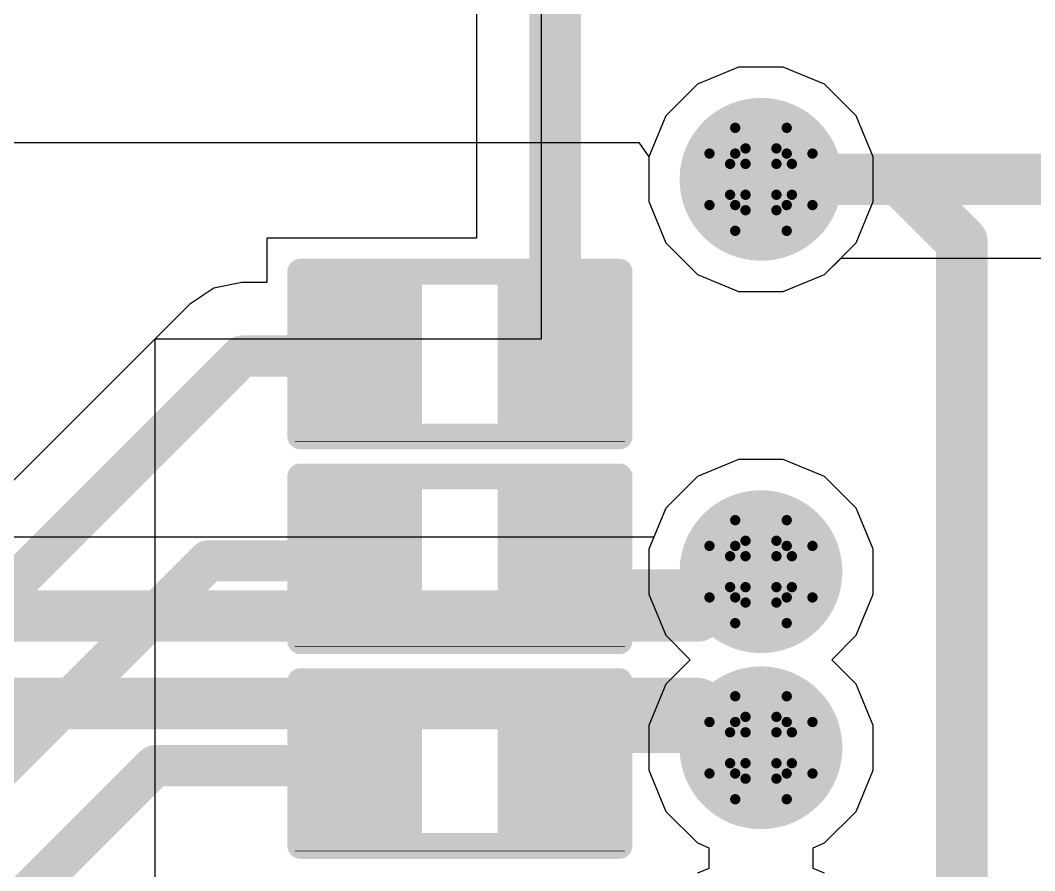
# Model space of a CAD drawing. Header units: inches. Extents: x -3 to 5259, y -3 to 5282.
# Drawn here: x 30.18 to 35.18, y 47.75 to 51.94 of the extents above; entities that cross this region are included whole.
import ezdxf

# ---------------------------------------------------------------- set-up
doc = ezdxf.new("R2010")
doc.units = ezdxf.units.IN
for name, color, linetype in [('Bottom Layer', 5, 'Continuous'), ('Bottom Solder', 6, 'Continuous'), ('Drill Drawing', 1, 'Continuous'), ('Layer 1', 16, 'Continuous'), ('Layer 2', 76, 'Continuous'), ('Top Layer', 1, 'Continuous'), ('Top Overlay', 2, 'Continuous'), ('Top Paste', 8, 'Continuous'), ('Top Solder', 216, 'Continuous'), ('Via Holes', 16, 'Continuous')]:
    doc.layers.add(name, color=color, linetype=linetype)

# ---------------------------------------------------------------- blocks, each defined once
blk = doc.blocks.new('R___0402_121')
at = {"layer": 'Top Layer'}
for points in [[(-0.6985, -0.3175), (-0.6985, 0.3175), (-0.2412999999999999, 0.3175), (-0.2413, -0.3175)], [(0.24130254, -0.3175), (0.24130254, 0.3175), (0.6985025399999999, 0.3175), (0.6985025399999999, -0.3175)]]:
    blk.add_hatch(color=1, dxfattribs=at).paths.add_polyline_path(points)
at = {"layer": 'Top Paste'}
for points in [[(-0.6985, -0.3175), (-0.6985, 0.3175), (-0.2412999999999999, 0.3175), (-0.2413, -0.3175)], [(0.24130254, -0.3175), (0.24130254, 0.3175), (0.6985025399999999, 0.3175), (0.6985025399999999, -0.3175)]]:
    blk.add_hatch(color=8, dxfattribs=at).paths.add_polyline_path(points)
at = {"layer": 'Top Solder'}
for points in [[(-0.75350116, -0.37250116), (-0.75350116, 0.37250116), (-0.1862988399999999, 0.37250116), (-0.18629884, -0.37250116)], [(0.18630138, -0.37250116), (0.18630138, 0.37250116), (0.7535037, 0.37250116), (0.7535037, -0.37250116)]]:
    blk.add_hatch(color=216, dxfattribs=at).paths.add_polyline_path(points)
at = {"layer": 'Top Overlay'}
for points in [[(-0.7874, -0.4064, 0.127, 0.127, 0), (-0.7874, 0.4064, 0.127, 0.127, 0)], [(-0.7874, 0.4064, 0.127, 0.127, 0), (0.7874, 0.4064, 0.127, 0.127, 0)], [(0.7874, -0.4064, 0.127, 0.127, 0), (0.7874, 0.4064, 0.127, 0.127, 0)], [(-0.7874, -0.4064, 0.127, 0.127, 0), (0.7874, -0.4064, 0.127, 0.127, 0)], [(-0.8127974599999999, -0.4318, 0.0032258, 0.0032258, 0), (0.8128, -0.4318, 0.0032258, 0.0032258, 0)]]:
    blk.add_lwpolyline(points, format="xyseb", dxfattribs=at)
for points in [[(-0.8191499999999999, 0.4064, 0.0635, 0.0635, 1), (-0.7556499999999999, 0.4064, 0.0635, 0.0635, 1)], [(-0.8191499999999999, 0.4064, 0.0635, 0.0635, 1), (-0.7556499999999999, 0.4064, 0.0635, 0.0635, 1)], [(0.7556499999999999, 0.4064, 0.0635, 0.0635, 1), (0.8191499999999999, 0.4064, 0.0635, 0.0635, 1)], [(0.7556499999999999, 0.4064, 0.0635, 0.0635, 1), (0.8191499999999999, 0.4064, 0.0635, 0.0635, 1)], [(-0.8191499999999999, -0.4064, 0.0635, 0.0635, 1), (-0.7556499999999999, -0.4064, 0.0635, 0.0635, 1)], [(-0.8191499999999999, -0.4064, 0.0635, 0.0635, 1), (-0.7556499999999999, -0.4064, 0.0635, 0.0635, 1)], [(0.7556499999999999, -0.4064, 0.0635, 0.0635, 1), (0.8191499999999999, -0.4064, 0.0635, 0.0635, 1)], [(0.7556499999999999, -0.4064, 0.0635, 0.0635, 1), (0.8191499999999999, -0.4064, 0.0635, 0.0635, 1)], [(-0.8136026399999999, -0.4318, 0.0016129, 0.0016129, 1), (-0.81199228, -0.4318, 0.0016129, 0.0016129, 1)], [(0.8119948199999999, -0.4318, 0.0016129, 0.0016129, 1), (0.81360518, -0.4318, 0.0016129, 0.0016129, 1)]]:
    blk.add_lwpolyline(points, format="xyseb", close=True, dxfattribs=at)
blk = doc.blocks.new('R___0402_123')
at = {"layer": 'Top Layer'}
for points in [[(-0.6985, -0.3175), (-0.6985, 0.3175), (-0.2412999999999999, 0.3175), (-0.2413, -0.3175)], [(0.24130254, -0.3175), (0.24130254, 0.3175), (0.6985025399999999, 0.3175), (0.6985025399999999, -0.3175)]]:
    blk.add_hatch(color=1, dxfattribs=at).paths.add_polyline_path(points)
at = {"layer": 'Top Paste'}
for points in [[(-0.6985, -0.3175), (-0.6985, 0.3175), (-0.2412999999999999, 0.3175), (-0.2413, -0.3175)], [(0.24130254, -0.3175), (0.24130254, 0.3175), (0.6985025399999999, 0.3175), (0.6985025399999999, -0.3175)]]:
    blk.add_hatch(color=8, dxfattribs=at).paths.add_polyline_path(points)
at = {"layer": 'Top Solder'}
for points in [[(-0.75350116, -0.37250116), (-0.75350116, 0.37250116), (-0.1862988399999999, 0.37250116), (-0.18629884, -0.37250116)], [(0.18630138, -0.37250116), (0.18630138, 0.37250116), (0.7535037, 0.37250116), (0.7535037, -0.37250116)]]:
    blk.add_hatch(color=216, dxfattribs=at).paths.add_polyline_path(points)
at = {"layer": 'Top Overlay'}
for points in [[(-0.7874, -0.4064, 0.127, 0.127, 0), (-0.7874, 0.4064, 0.127, 0.127, 0)], [(-0.7874, 0.4064, 0.127, 0.127, 0), (0.7874, 0.4064, 0.127, 0.127, 0)], [(0.7874, -0.4064, 0.127, 0.127, 0), (0.7874, 0.4064, 0.127, 0.127, 0)], [(-0.7874, -0.4064, 0.127, 0.127, 0), (0.7874, -0.4064, 0.127, 0.127, 0)], [(-0.8127974599999999, -0.4318, 0.0032258, 0.0032258, 0), (0.8128, -0.4318, 0.0032258, 0.0032258, 0)]]:
    blk.add_lwpolyline(points, format="xyseb", dxfattribs=at)
for points in [[(-0.8191499999999999, 0.4064, 0.0635, 0.0635, 1), (-0.7556499999999999, 0.4064, 0.0635, 0.0635, 1)], [(-0.8191499999999999, 0.4064, 0.0635, 0.0635, 1), (-0.7556499999999999, 0.4064, 0.0635, 0.0635, 1)], [(0.7556499999999999, 0.4064, 0.0635, 0.0635, 1), (0.8191499999999999, 0.4064, 0.0635, 0.0635, 1)], [(0.7556499999999999, 0.4064, 0.0635, 0.0635, 1), (0.8191499999999999, 0.4064, 0.0635, 0.0635, 1)], [(-0.8191499999999999, -0.4064, 0.0635, 0.0635, 1), (-0.7556499999999999, -0.4064, 0.0635, 0.0635, 1)], [(-0.8191499999999999, -0.4064, 0.0635, 0.0635, 1), (-0.7556499999999999, -0.4064, 0.0635, 0.0635, 1)], [(0.7556499999999999, -0.4064, 0.0635, 0.0635, 1), (0.8191499999999999, -0.4064, 0.0635, 0.0635, 1)], [(0.7556499999999999, -0.4064, 0.0635, 0.0635, 1), (0.8191499999999999, -0.4064, 0.0635, 0.0635, 1)], [(-0.8136026399999999, -0.4318, 0.0016129, 0.0016129, 1), (-0.81199228, -0.4318, 0.0016129, 0.0016129, 1)], [(0.8119948199999999, -0.4318, 0.0016129, 0.0016129, 1), (0.81360518, -0.4318, 0.0016129, 0.0016129, 1)]]:
    blk.add_lwpolyline(points, format="xyseb", close=True, dxfattribs=at)
blk = doc.blocks.new('R___0402_124')
at = {"layer": 'Top Layer'}
for points in [[(-0.6985, -0.3175), (-0.6985, 0.3175), (-0.2412999999999999, 0.3175), (-0.2413, -0.3175)], [(0.24130254, -0.3175), (0.24130254, 0.3175), (0.6985025399999999, 0.3175), (0.6985025399999999, -0.3175)]]:
    blk.add_hatch(color=1, dxfattribs=at).paths.add_polyline_path(points)
at = {"layer": 'Top Paste'}
for points in [[(-0.6985, -0.3175), (-0.6985, 0.3175), (-0.2412999999999999, 0.3175), (-0.2413, -0.3175)], [(0.24130254, -0.3175), (0.24130254, 0.3175), (0.6985025399999999, 0.3175), (0.6985025399999999, -0.3175)]]:
    blk.add_hatch(color=8, dxfattribs=at).paths.add_polyline_path(points)
at = {"layer": 'Top Solder'}
for points in [[(-0.75350116, -0.37250116), (-0.75350116, 0.37250116), (-0.1862988399999999, 0.37250116), (-0.18629884, -0.37250116)], [(0.18630138, -0.37250116), (0.18630138, 0.37250116), (0.7535037, 0.37250116), (0.7535037, -0.37250116)]]:
    blk.add_hatch(color=216, dxfattribs=at).paths.add_polyline_path(points)
at = {"layer": 'Top Overlay'}
for points in [[(-0.7874, -0.4064, 0.127, 0.127, 0), (-0.7874, 0.4064, 0.127, 0.127, 0)], [(-0.7874, 0.4064, 0.127, 0.127, 0), (0.7874, 0.4064, 0.127, 0.127, 0)], [(0.7874, -0.4064, 0.127, 0.127, 0), (0.7874, 0.4064, 0.127, 0.127, 0)], [(-0.7874, -0.4064, 0.127, 0.127, 0), (0.7874, -0.4064, 0.127, 0.127, 0)], [(-0.8127974599999999, -0.4318, 0.0032258, 0.0032258, 0), (0.8128, -0.4318, 0.0032258, 0.0032258, 0)]]:
    blk.add_lwpolyline(points, format="xyseb", dxfattribs=at)
for points in [[(-0.8191499999999999, 0.4064, 0.0635, 0.0635, 1), (-0.7556499999999999, 0.4064, 0.0635, 0.0635, 1)], [(-0.8191499999999999, 0.4064, 0.0635, 0.0635, 1), (-0.7556499999999999, 0.4064, 0.0635, 0.0635, 1)], [(0.7556499999999999, 0.4064, 0.0635, 0.0635, 1), (0.8191499999999999, 0.4064, 0.0635, 0.0635, 1)], [(0.7556499999999999, 0.4064, 0.0635, 0.0635, 1), (0.8191499999999999, 0.4064, 0.0635, 0.0635, 1)], [(-0.8191499999999999, -0.4064, 0.0635, 0.0635, 1), (-0.7556499999999999, -0.4064, 0.0635, 0.0635, 1)], [(-0.8191499999999999, -0.4064, 0.0635, 0.0635, 1), (-0.7556499999999999, -0.4064, 0.0635, 0.0635, 1)], [(0.7556499999999999, -0.4064, 0.0635, 0.0635, 1), (0.8191499999999999, -0.4064, 0.0635, 0.0635, 1)], [(0.7556499999999999, -0.4064, 0.0635, 0.0635, 1), (0.8191499999999999, -0.4064, 0.0635, 0.0635, 1)], [(-0.8136026399999999, -0.4318, 0.0016129, 0.0016129, 1), (-0.81199228, -0.4318, 0.0016129, 0.0016129, 1)], [(0.8119948199999999, -0.4318, 0.0016129, 0.0016129, 1), (0.81360518, -0.4318, 0.0016129, 0.0016129, 1)]]:
    blk.add_lwpolyline(points, format="xyseb", close=True, dxfattribs=at)

msp = doc.modelspace()

# ---------------------------------------------------------------- hatches: boundary and pattern name
at = {"layer": 'Bottom Layer'}
h = msp.add_hatch(color=5, dxfattribs=at)
edge = h.paths.add_edge_path()
edge.add_arc((33.8328, 51.15559999999999), 0.2999994, 0, 360)
h = msp.add_hatch(color=5, dxfattribs=at)
edge = h.paths.add_edge_path()
edge.add_arc((33.8328, 49.2203994), 0.2999994, 0, 360)
h = msp.add_hatch(color=5, dxfattribs=at)
edge = h.paths.add_edge_path()
edge.add_arc((33.8328, 48.35181846), 0.2999994, 0, 360)
at = {"layer": 'Bottom Solder'}
h = msp.add_hatch(color=6, dxfattribs=at)
edge = h.paths.add_edge_path()
edge.add_arc((33.8328, 51.15559999999999), 0.4015993999999999, 0, 360)
h = msp.add_hatch(color=6, dxfattribs=at)
edge = h.paths.add_edge_path()
edge.add_arc((33.8328, 49.2203994), 0.4015993999999999, 0, 360)
h = msp.add_hatch(color=6, dxfattribs=at)
edge = h.paths.add_edge_path()
edge.add_arc((33.8328, 48.35181846), 0.4015993999999999, 0, 360)
at = {"layer": 'Layer 1'}
h = msp.add_hatch(color=16, dxfattribs=at)
edge = h.paths.add_edge_path()
edge.add_arc((33.8328, 51.15559999999999), 0.2999994, 0, 360)
h = msp.add_hatch(color=16, dxfattribs=at)
edge = h.paths.add_edge_path()
edge.add_arc((33.8328, 49.2203994), 0.2999994, 0, 360)
h = msp.add_hatch(color=16, dxfattribs=at)
edge = h.paths.add_edge_path()
edge.add_arc((33.8328, 48.35181846), 0.2999994, 0, 360)
at = {"layer": 'Layer 2'}
h = msp.add_hatch(color=76, dxfattribs=at)
edge = h.paths.add_edge_path()
edge.add_arc((33.8328, 51.15559999999999), 0.2999994, 0, 360)
h = msp.add_hatch(color=76, dxfattribs=at)
edge = h.paths.add_edge_path()
edge.add_arc((33.8328, 49.2203994), 0.2999994, 0, 360)
h = msp.add_hatch(color=76, dxfattribs=at)
edge = h.paths.add_edge_path()
edge.add_arc((33.8328, 48.35181846), 0.2999994, 0, 360)
at = {"layer": 'Top Layer'}
h = msp.add_hatch(color=1, dxfattribs=at)
edge = h.paths.add_edge_path()
edge.add_arc((33.8328, 51.15559999999999), 0.2999994, 0, 360)
h = msp.add_hatch(color=1, dxfattribs=at)
edge = h.paths.add_edge_path()
edge.add_arc((33.8328, 49.2203994), 0.2999994, 0, 360)
h = msp.add_hatch(color=1, dxfattribs=at)
edge = h.paths.add_edge_path()
edge.add_arc((33.8328, 48.35181846), 0.2999994, 0, 360)
at = {"layer": 'Top Solder'}
h = msp.add_hatch(color=216, dxfattribs=at)
edge = h.paths.add_edge_path()
edge.add_arc((33.8328, 51.15559999999999), 0.4015993999999999, 0, 360)
h = msp.add_hatch(color=216, dxfattribs=at)
edge = h.paths.add_edge_path()
edge.add_arc((33.8328, 49.2203994), 0.4015993999999999, 0, 360)
h = msp.add_hatch(color=216, dxfattribs=at)
edge = h.paths.add_edge_path()
edge.add_arc((33.8328, 48.35181846), 0.4015993999999999, 0, 360)
at = {"layer": 'Via Holes'}
h = msp.add_hatch(color=7, dxfattribs=at)
edge = h.paths.add_edge_path()
edge.add_arc((33.8328, 51.15559999999999), 0.1499997, 0, 360)
h = msp.add_hatch(color=7, dxfattribs=at)
edge = h.paths.add_edge_path()
edge.add_arc((33.8328, 49.2203994), 0.1499997, 0, 360)
h = msp.add_hatch(color=7, dxfattribs=at)
edge = h.paths.add_edge_path()
edge.add_arc((33.8328, 48.35181846), 0.1499997, 0, 360)

# ---------------------------------------------------------------- linework, layer by layer
at = {"layer": 'Bottom Layer'}
for p, q in [((33.7226021, 51.70959939999999), (33.51898554, 51.6252587)), ((33.9429979, 51.70959939999999), (33.7226021, 51.70959939999999)), ((34.14661446, 51.6252587), (33.9429979, 51.70959939999999)), ((33.51898554, 51.6252587), (33.3631413, 51.46941446)), ((34.3024587, 51.46941446), (34.14661446, 51.6252587)), ((33.3631413, 51.46941446), (33.2788006, 51.2657979)), ((34.3867994, 51.2657979), (34.3024587, 51.46941446)), ((33.2788006, 51.2657979), (33.2788006, 51.0454021)), ((34.3867994, 51.0454021), (34.3867994, 51.2657979)), ((33.2788006, 51.0454021), (33.3631413, 50.84178554)), ((34.3024587, 50.84178554), (34.3867994, 51.0454021)), ((33.3631413, 50.84178554), (33.51898554, 50.6859413)), ((34.14661446, 50.6859413), (34.3024587, 50.84178554)), ((33.51898554, 50.6859413), (33.7226021, 50.6016006)), ((33.9429979, 50.6016006), (34.14661446, 50.6859413)), ((33.7226021, 50.6016006), (33.9429979, 50.6016006)), ((33.7226021, 49.77439879999999), (33.51898554, 49.69005809999999)), ((33.9429979, 49.77439879999999), (33.7226021, 49.77439879999999)), ((34.14661446, 49.69005809999999), (33.9429979, 49.77439879999999)), ((33.51898554, 49.69005809999999), (33.3631413, 49.53421385999999)), ((34.3024587, 49.53421385999999), (34.14661446, 49.69005809999999)), ((33.3631413, 49.53421385999999), (33.30360116, 49.39047272)), ((34.3867994, 49.33059729999999), (34.3024587, 49.53421385999999)), ((33.30360116, 49.39047272), (29.6087292, 49.39047272)), ((34.3867994, 49.1102015), (34.3867994, 49.33059729999999)), ((34.3024587, 48.90658493999999), (34.3867994, 49.1102015)), ((34.18198396, 48.78610766), (34.3024587, 48.90658493999999)), ((34.3024587, 48.66563292), (34.18198396, 48.78610766)), ((34.3867994, 48.46201636), (34.3024587, 48.66563292)), ((34.3867994, 48.24162055999999), (34.3867994, 48.46201636)), ((34.3024587, 48.03800399999999), (34.3867994, 48.24162055999999)), ((34.14661446, 47.88215976), (34.3024587, 48.03800399999999)), ((34.08979466, 47.85862411999999), (34.14661446, 47.88215976)), ((34.08979466, 47.75702412), (34.08979466, 47.85862411999999)), ((34.14661446, 47.73348848), (34.08979466, 47.75702412))]:
    msp.add_line(p, q, dxfattribs=at)
for points in [[(33.52078132, 49.00200766, 0.254, 0.254, 0), (33.73917306, 49.2203994, 0.254, 0.254, 0)], [(33.73917306, 49.2203994, 0.254, 0.254, 0), (33.8328, 49.2203994, 0.254, 0.254, 0)], [(29.6087292, 49.00200766, 0.254, 0.254, 0), (33.52078132, 49.00200766, 0.254, 0.254, 0)], [(29.78758584, 48.57020766, 0.254, 0.254, 0), (33.52078386, 48.57020766, 0.254, 0.254, 0)], [(33.52078386, 48.57020766, 0.254, 0.254, 0), (33.73917306, 48.35181846, 0.254, 0.254, 0)], [(33.73917306, 48.35181846, 0.254, 0.254, 0), (33.8328, 48.35181846, 0.254, 0.254, 0)]]:
    msp.add_lwpolyline(points, format="xyseb", dxfattribs=at)
for points in [[(33.67567306, 49.2203994, 0.127, 0.127, 1), (33.80267306, 49.2203994, 0.127, 0.127, 1)], [(33.67567306, 49.2203994, 0.127, 0.127, 1), (33.80267306, 49.2203994, 0.127, 0.127, 1)], [(33.76929999999999, 49.2203994, 0.127, 0.127, 1), (33.8963, 49.2203994, 0.127, 0.127, 1)], [(33.45728132, 49.00200766, 0.127, 0.127, 1), (33.58428132, 49.00200766, 0.127, 0.127, 1)], [(33.45728132, 49.00200766, 0.127, 0.127, 1), (33.58428132, 49.00200766, 0.127, 0.127, 1)], [(33.45728386, 48.57020766, 0.127, 0.127, 1), (33.58428386, 48.57020766, 0.127, 0.127, 1)], [(33.45728386, 48.57020766, 0.127, 0.127, 1), (33.58428386, 48.57020766, 0.127, 0.127, 1)], [(33.67567306, 48.35181846, 0.127, 0.127, 1), (33.80267306, 48.35181846, 0.127, 0.127, 1)], [(33.67567306, 48.35181846, 0.127, 0.127, 1), (33.80267306, 48.35181846, 0.127, 0.127, 1)], [(33.76929999999999, 48.35181846, 0.127, 0.127, 1), (33.8963, 48.35181846, 0.127, 0.127, 1)]]:
    msp.add_lwpolyline(points, format="xyseb", close=True, dxfattribs=at)
at = {"layer": 'Drill Drawing'}
for points in [[(33.7058, 51.2826, 0.0508, 0.0508, 0), (33.7058, 51.4096, 0.0508, 0.0508, 0)], [(33.7058, 51.4096, 0.0508, 0.0508, 0), (33.95979999999999, 51.4096, 0.0508, 0.0508, 0)], [(33.95979999999999, 51.2826, 0.0508, 0.0508, 0), (33.95979999999999, 51.4096, 0.0508, 0.0508, 0)], [(33.5788, 51.0286, 0.0508, 0.0508, 0), (33.5788, 51.2826, 0.0508, 0.0508, 0)], [(33.5788, 51.2826, 0.0508, 0.0508, 0), (33.7058, 51.2826, 0.0508, 0.0508, 0)], [(33.7566, 51.23179999999999, 0.0508, 0.0508, 0), (33.7566, 51.308, 0.0508, 0.0508, 0)], [(33.7566, 51.308, 0.0508, 0.0508, 0), (33.909, 51.308, 0.0508, 0.0508, 0)], [(33.909, 51.23179999999999, 0.0508, 0.0508, 0), (33.909, 51.308, 0.0508, 0.0508, 0)], [(33.95979999999999, 51.2826, 0.0508, 0.0508, 0), (34.0868, 51.2826, 0.0508, 0.0508, 0)], [(34.0868, 51.0286, 0.0508, 0.0508, 0), (34.0868, 51.2826, 0.0508, 0.0508, 0)], [(33.6804, 51.0794, 0.0508, 0.0508, 0), (33.6804, 51.23179999999999, 0.0508, 0.0508, 0)], [(33.6804, 51.23179999999999, 0.0508, 0.0508, 0), (33.7566, 51.23179999999999, 0.0508, 0.0508, 0)], [(33.909, 51.23179999999999, 0.0508, 0.0508, 0), (33.9852, 51.23179999999999, 0.0508, 0.0508, 0)], [(33.9852, 51.0794, 0.0508, 0.0508, 0), (33.9852, 51.23179999999999, 0.0508, 0.0508, 0)], [(33.6804, 51.0794, 0.0508, 0.0508, 0), (33.7566, 51.0794, 0.0508, 0.0508, 0)], [(33.7566, 51.0032, 0.0508, 0.0508, 0), (33.7566, 51.0794, 0.0508, 0.0508, 0)], [(33.909, 51.0794, 0.0508, 0.0508, 0), (33.9852, 51.0794, 0.0508, 0.0508, 0)], [(33.909, 51.0032, 0.0508, 0.0508, 0), (33.909, 51.0794, 0.0508, 0.0508, 0)], [(33.5788, 51.0286, 0.0508, 0.0508, 0), (33.7058, 51.0286, 0.0508, 0.0508, 0)], [(33.7058, 50.90159999999999, 0.0508, 0.0508, 0), (33.7058, 51.0286, 0.0508, 0.0508, 0)], [(33.95979999999999, 51.0286, 0.0508, 0.0508, 0), (34.0868, 51.0286, 0.0508, 0.0508, 0)], [(33.95979999999999, 50.90159999999999, 0.0508, 0.0508, 0), (33.95979999999999, 51.0286, 0.0508, 0.0508, 0)], [(33.7566, 51.0032, 0.0508, 0.0508, 0), (33.909, 51.0032, 0.0508, 0.0508, 0)], [(33.7058, 50.90159999999999, 0.0508, 0.0508, 0), (33.95979999999999, 50.90159999999999, 0.0508, 0.0508, 0)], [(33.7058, 49.3473994, 0.0508, 0.0508, 0), (33.7058, 49.4743994, 0.0508, 0.0508, 0)], [(33.7058, 49.4743994, 0.0508, 0.0508, 0), (33.95979999999999, 49.4743994, 0.0508, 0.0508, 0)], [(33.95979999999999, 49.3473994, 0.0508, 0.0508, 0), (33.95979999999999, 49.4743994, 0.0508, 0.0508, 0)], [(33.7566, 49.2965994, 0.0508, 0.0508, 0), (33.7566, 49.3727994, 0.0508, 0.0508, 0)], [(33.7566, 49.3727994, 0.0508, 0.0508, 0), (33.909, 49.3727994, 0.0508, 0.0508, 0)], [(33.909, 49.2965994, 0.0508, 0.0508, 0), (33.909, 49.3727994, 0.0508, 0.0508, 0)], [(33.5788, 49.0933994, 0.0508, 0.0508, 0), (33.5788, 49.3473994, 0.0508, 0.0508, 0)], [(33.5788, 49.3473994, 0.0508, 0.0508, 0), (33.7058, 49.3473994, 0.0508, 0.0508, 0)], [(33.95979999999999, 49.3473994, 0.0508, 0.0508, 0), (34.0868, 49.3473994, 0.0508, 0.0508, 0)], [(34.0868, 49.0933994, 0.0508, 0.0508, 0), (34.0868, 49.3473994, 0.0508, 0.0508, 0)], [(33.6804, 49.1441994, 0.0508, 0.0508, 0), (33.6804, 49.2965994, 0.0508, 0.0508, 0)], [(33.6804, 49.2965994, 0.0508, 0.0508, 0), (33.7566, 49.2965994, 0.0508, 0.0508, 0)], [(33.909, 49.2965994, 0.0508, 0.0508, 0), (33.9852, 49.2965994, 0.0508, 0.0508, 0)], [(33.9852, 49.1441994, 0.0508, 0.0508, 0), (33.9852, 49.2965994, 0.0508, 0.0508, 0)], [(33.6804, 49.1441994, 0.0508, 0.0508, 0), (33.7566, 49.1441994, 0.0508, 0.0508, 0)], [(33.7566, 49.0679994, 0.0508, 0.0508, 0), (33.7566, 49.1441994, 0.0508, 0.0508, 0)], [(33.909, 49.1441994, 0.0508, 0.0508, 0), (33.9852, 49.1441994, 0.0508, 0.0508, 0)], [(33.909, 49.0679994, 0.0508, 0.0508, 0), (33.909, 49.1441994, 0.0508, 0.0508, 0)], [(33.5788, 49.0933994, 0.0508, 0.0508, 0), (33.7058, 49.0933994, 0.0508, 0.0508, 0)], [(33.7058, 48.96639939999999, 0.0508, 0.0508, 0), (33.7058, 49.0933994, 0.0508, 0.0508, 0)], [(33.7566, 49.0679994, 0.0508, 0.0508, 0), (33.909, 49.0679994, 0.0508, 0.0508, 0)], [(33.95979999999999, 49.0933994, 0.0508, 0.0508, 0), (34.0868, 49.0933994, 0.0508, 0.0508, 0)], [(33.95979999999999, 48.96639939999999, 0.0508, 0.0508, 0), (33.95979999999999, 49.0933994, 0.0508, 0.0508, 0)], [(33.7058, 48.96639939999999, 0.0508, 0.0508, 0), (33.95979999999999, 48.96639939999999, 0.0508, 0.0508, 0)], [(33.7058, 48.47881845999999, 0.0508, 0.0508, 0), (33.7058, 48.60581845999999, 0.0508, 0.0508, 0)], [(33.7058, 48.60581845999999, 0.0508, 0.0508, 0), (33.95979999999999, 48.60581845999999, 0.0508, 0.0508, 0)], [(33.95979999999999, 48.47881845999999, 0.0508, 0.0508, 0), (33.95979999999999, 48.60581845999999, 0.0508, 0.0508, 0)], [(33.5788, 48.22481846, 0.0508, 0.0508, 0), (33.5788, 48.47881845999999, 0.0508, 0.0508, 0)], [(33.5788, 48.47881845999999, 0.0508, 0.0508, 0), (33.7058, 48.47881845999999, 0.0508, 0.0508, 0)], [(33.7566, 48.42801846, 0.0508, 0.0508, 0), (33.7566, 48.50421846, 0.0508, 0.0508, 0)], [(33.7566, 48.50421846, 0.0508, 0.0508, 0), (33.909, 48.50421846, 0.0508, 0.0508, 0)], [(33.909, 48.42801846, 0.0508, 0.0508, 0), (33.909, 48.50421846, 0.0508, 0.0508, 0)], [(33.95979999999999, 48.47881845999999, 0.0508, 0.0508, 0), (34.0868, 48.47881845999999, 0.0508, 0.0508, 0)], [(34.0868, 48.22481846, 0.0508, 0.0508, 0), (34.0868, 48.47881845999999, 0.0508, 0.0508, 0)], [(33.6804, 48.27561846, 0.0508, 0.0508, 0), (33.6804, 48.42801846, 0.0508, 0.0508, 0)], [(33.6804, 48.42801846, 0.0508, 0.0508, 0), (33.7566, 48.42801846, 0.0508, 0.0508, 0)], [(33.909, 48.42801846, 0.0508, 0.0508, 0), (33.9852, 48.42801846, 0.0508, 0.0508, 0)], [(33.9852, 48.27561846, 0.0508, 0.0508, 0), (33.9852, 48.42801846, 0.0508, 0.0508, 0)], [(33.6804, 48.27561846, 0.0508, 0.0508, 0), (33.7566, 48.27561846, 0.0508, 0.0508, 0)], [(33.7566, 48.19941846, 0.0508, 0.0508, 0), (33.7566, 48.27561846, 0.0508, 0.0508, 0)], [(33.909, 48.27561846, 0.0508, 0.0508, 0), (33.9852, 48.27561846, 0.0508, 0.0508, 0)], [(33.909, 48.19941846, 0.0508, 0.0508, 0), (33.909, 48.27561846, 0.0508, 0.0508, 0)], [(33.5788, 48.22481846, 0.0508, 0.0508, 0), (33.7058, 48.22481846, 0.0508, 0.0508, 0)], [(33.7058, 48.09781846, 0.0508, 0.0508, 0), (33.7058, 48.22481846, 0.0508, 0.0508, 0)], [(33.95979999999999, 48.22481846, 0.0508, 0.0508, 0), (34.0868, 48.22481846, 0.0508, 0.0508, 0)], [(33.95979999999999, 48.09781846, 0.0508, 0.0508, 0), (33.95979999999999, 48.22481846, 0.0508, 0.0508, 0)], [(33.7566, 48.19941846, 0.0508, 0.0508, 0), (33.909, 48.19941846, 0.0508, 0.0508, 0)], [(33.7058, 48.09781846, 0.0508, 0.0508, 0), (33.95979999999999, 48.09781846, 0.0508, 0.0508, 0)]]:
    msp.add_lwpolyline(points, format="xyseb", dxfattribs=at)
for points in [[(33.6931, 51.4096, 0.0254, 0.0254, 1), (33.7185, 51.4096, 0.0254, 0.0254, 1)], [(33.6931, 51.4096, 0.0254, 0.0254, 1), (33.7185, 51.4096, 0.0254, 0.0254, 1)], [(33.9471, 51.4096, 0.0254, 0.0254, 1), (33.9725, 51.4096, 0.0254, 0.0254, 1)], [(33.9471, 51.4096, 0.0254, 0.0254, 1), (33.9725, 51.4096, 0.0254, 0.0254, 1)], [(33.5661, 51.2826, 0.0254, 0.0254, 1), (33.5915, 51.2826, 0.0254, 0.0254, 1)], [(33.5661, 51.2826, 0.0254, 0.0254, 1), (33.5915, 51.2826, 0.0254, 0.0254, 1)], [(33.6931, 51.2826, 0.0254, 0.0254, 1), (33.7185, 51.2826, 0.0254, 0.0254, 1)], [(33.6931, 51.2826, 0.0254, 0.0254, 1), (33.7185, 51.2826, 0.0254, 0.0254, 1)], [(33.7439, 51.308, 0.0254, 0.0254, 1), (33.76929999999999, 51.308, 0.0254, 0.0254, 1)], [(33.7439, 51.308, 0.0254, 0.0254, 1), (33.76929999999999, 51.308, 0.0254, 0.0254, 1)], [(33.8963, 51.308, 0.0254, 0.0254, 1), (33.92169999999999, 51.308, 0.0254, 0.0254, 1)], [(33.8963, 51.308, 0.0254, 0.0254, 1), (33.92169999999999, 51.308, 0.0254, 0.0254, 1)], [(33.9471, 51.2826, 0.0254, 0.0254, 1), (33.9725, 51.2826, 0.0254, 0.0254, 1)], [(33.9471, 51.2826, 0.0254, 0.0254, 1), (33.9725, 51.2826, 0.0254, 0.0254, 1)], [(34.07409999999999, 51.2826, 0.0254, 0.0254, 1), (34.0995, 51.2826, 0.0254, 0.0254, 1)], [(34.07409999999999, 51.2826, 0.0254, 0.0254, 1), (34.0995, 51.2826, 0.0254, 0.0254, 1)], [(33.6677, 51.23179999999999, 0.0254, 0.0254, 1), (33.6931, 51.23179999999999, 0.0254, 0.0254, 1)], [(33.6677, 51.23179999999999, 0.0254, 0.0254, 1), (33.6931, 51.23179999999999, 0.0254, 0.0254, 1)], [(33.7439, 51.23179999999999, 0.0254, 0.0254, 1), (33.76929999999999, 51.23179999999999, 0.0254, 0.0254, 1)], [(33.7439, 51.23179999999999, 0.0254, 0.0254, 1), (33.76929999999999, 51.23179999999999, 0.0254, 0.0254, 1)], [(33.8963, 51.23179999999999, 0.0254, 0.0254, 1), (33.92169999999999, 51.23179999999999, 0.0254, 0.0254, 1)], [(33.8963, 51.23179999999999, 0.0254, 0.0254, 1), (33.92169999999999, 51.23179999999999, 0.0254, 0.0254, 1)], [(33.9725, 51.23179999999999, 0.0254, 0.0254, 1), (33.9979, 51.23179999999999, 0.0254, 0.0254, 1)], [(33.9725, 51.23179999999999, 0.0254, 0.0254, 1), (33.9979, 51.23179999999999, 0.0254, 0.0254, 1)], [(33.6677, 51.0794, 0.0254, 0.0254, 1), (33.6931, 51.0794, 0.0254, 0.0254, 1)], [(33.6677, 51.0794, 0.0254, 0.0254, 1), (33.6931, 51.0794, 0.0254, 0.0254, 1)], [(33.7439, 51.0794, 0.0254, 0.0254, 1), (33.76929999999999, 51.0794, 0.0254, 0.0254, 1)], [(33.7439, 51.0794, 0.0254, 0.0254, 1), (33.76929999999999, 51.0794, 0.0254, 0.0254, 1)], [(33.8963, 51.0794, 0.0254, 0.0254, 1), (33.92169999999999, 51.0794, 0.0254, 0.0254, 1)], [(33.8963, 51.0794, 0.0254, 0.0254, 1), (33.92169999999999, 51.0794, 0.0254, 0.0254, 1)], [(33.9725, 51.0794, 0.0254, 0.0254, 1), (33.9979, 51.0794, 0.0254, 0.0254, 1)], [(33.9725, 51.0794, 0.0254, 0.0254, 1), (33.9979, 51.0794, 0.0254, 0.0254, 1)], [(33.5661, 51.0286, 0.0254, 0.0254, 1), (33.5915, 51.0286, 0.0254, 0.0254, 1)], [(33.5661, 51.0286, 0.0254, 0.0254, 1), (33.5915, 51.0286, 0.0254, 0.0254, 1)], [(33.6931, 51.0286, 0.0254, 0.0254, 1), (33.7185, 51.0286, 0.0254, 0.0254, 1)], [(33.6931, 51.0286, 0.0254, 0.0254, 1), (33.7185, 51.0286, 0.0254, 0.0254, 1)], [(33.9471, 51.0286, 0.0254, 0.0254, 1), (33.9725, 51.0286, 0.0254, 0.0254, 1)], [(33.9471, 51.0286, 0.0254, 0.0254, 1), (33.9725, 51.0286, 0.0254, 0.0254, 1)], [(34.07409999999999, 51.0286, 0.0254, 0.0254, 1), (34.0995, 51.0286, 0.0254, 0.0254, 1)], [(34.07409999999999, 51.0286, 0.0254, 0.0254, 1), (34.0995, 51.0286, 0.0254, 0.0254, 1)], [(33.7439, 51.0032, 0.0254, 0.0254, 1), (33.76929999999999, 51.0032, 0.0254, 0.0254, 1)], [(33.7439, 51.0032, 0.0254, 0.0254, 1), (33.76929999999999, 51.0032, 0.0254, 0.0254, 1)], [(33.8963, 51.0032, 0.0254, 0.0254, 1), (33.92169999999999, 51.0032, 0.0254, 0.0254, 1)], [(33.8963, 51.0032, 0.0254, 0.0254, 1), (33.92169999999999, 51.0032, 0.0254, 0.0254, 1)], [(33.6931, 50.90159999999999, 0.0254, 0.0254, 1), (33.7185, 50.90159999999999, 0.0254, 0.0254, 1)], [(33.6931, 50.90159999999999, 0.0254, 0.0254, 1), (33.7185, 50.90159999999999, 0.0254, 0.0254, 1)], [(33.9471, 50.90159999999999, 0.0254, 0.0254, 1), (33.9725, 50.90159999999999, 0.0254, 0.0254, 1)], [(33.9471, 50.90159999999999, 0.0254, 0.0254, 1), (33.9725, 50.90159999999999, 0.0254, 0.0254, 1)], [(33.6931, 49.4743994, 0.0254, 0.0254, 1), (33.7185, 49.4743994, 0.0254, 0.0254, 1)], [(33.6931, 49.4743994, 0.0254, 0.0254, 1), (33.7185, 49.4743994, 0.0254, 0.0254, 1)], [(33.9471, 49.4743994, 0.0254, 0.0254, 1), (33.9725, 49.4743994, 0.0254, 0.0254, 1)], [(33.9471, 49.4743994, 0.0254, 0.0254, 1), (33.9725, 49.4743994, 0.0254, 0.0254, 1)], [(33.7439, 49.3727994, 0.0254, 0.0254, 1), (33.76929999999999, 49.3727994, 0.0254, 0.0254, 1)], [(33.7439, 49.3727994, 0.0254, 0.0254, 1), (33.76929999999999, 49.3727994, 0.0254, 0.0254, 1)], [(33.8963, 49.3727994, 0.0254, 0.0254, 1), (33.92169999999999, 49.3727994, 0.0254, 0.0254, 1)], [(33.8963, 49.3727994, 0.0254, 0.0254, 1), (33.92169999999999, 49.3727994, 0.0254, 0.0254, 1)], [(33.5661, 49.3473994, 0.0254, 0.0254, 1), (33.5915, 49.3473994, 0.0254, 0.0254, 1)], [(33.5661, 49.3473994, 0.0254, 0.0254, 1), (33.5915, 49.3473994, 0.0254, 0.0254, 1)], [(33.6931, 49.3473994, 0.0254, 0.0254, 1), (33.7185, 49.3473994, 0.0254, 0.0254, 1)], [(33.6931, 49.3473994, 0.0254, 0.0254, 1), (33.7185, 49.3473994, 0.0254, 0.0254, 1)], [(33.9471, 49.3473994, 0.0254, 0.0254, 1), (33.9725, 49.3473994, 0.0254, 0.0254, 1)], [(33.9471, 49.3473994, 0.0254, 0.0254, 1), (33.9725, 49.3473994, 0.0254, 0.0254, 1)], [(34.07409999999999, 49.3473994, 0.0254, 0.0254, 1), (34.0995, 49.3473994, 0.0254, 0.0254, 1)], [(34.07409999999999, 49.3473994, 0.0254, 0.0254, 1), (34.0995, 49.3473994, 0.0254, 0.0254, 1)], [(33.6677, 49.2965994, 0.0254, 0.0254, 1), (33.6931, 49.2965994, 0.0254, 0.0254, 1)], [(33.6677, 49.2965994, 0.0254, 0.0254, 1), (33.6931, 49.2965994, 0.0254, 0.0254, 1)], [(33.7439, 49.2965994, 0.0254, 0.0254, 1), (33.76929999999999, 49.2965994, 0.0254, 0.0254, 1)], [(33.7439, 49.2965994, 0.0254, 0.0254, 1), (33.76929999999999, 49.2965994, 0.0254, 0.0254, 1)], [(33.8963, 49.2965994, 0.0254, 0.0254, 1), (33.92169999999999, 49.2965994, 0.0254, 0.0254, 1)], [(33.8963, 49.2965994, 0.0254, 0.0254, 1), (33.92169999999999, 49.2965994, 0.0254, 0.0254, 1)], [(33.9725, 49.2965994, 0.0254, 0.0254, 1), (33.9979, 49.2965994, 0.0254, 0.0254, 1)], [(33.9725, 49.2965994, 0.0254, 0.0254, 1), (33.9979, 49.2965994, 0.0254, 0.0254, 1)], [(33.6677, 49.1441994, 0.0254, 0.0254, 1), (33.6931, 49.1441994, 0.0254, 0.0254, 1)], [(33.6677, 49.1441994, 0.0254, 0.0254, 1), (33.6931, 49.1441994, 0.0254, 0.0254, 1)], [(33.7439, 49.1441994, 0.0254, 0.0254, 1), (33.76929999999999, 49.1441994, 0.0254, 0.0254, 1)], [(33.7439, 49.1441994, 0.0254, 0.0254, 1), (33.76929999999999, 49.1441994, 0.0254, 0.0254, 1)], [(33.8963, 49.1441994, 0.0254, 0.0254, 1), (33.92169999999999, 49.1441994, 0.0254, 0.0254, 1)], [(33.8963, 49.1441994, 0.0254, 0.0254, 1), (33.92169999999999, 49.1441994, 0.0254, 0.0254, 1)], [(33.9725, 49.1441994, 0.0254, 0.0254, 1), (33.9979, 49.1441994, 0.0254, 0.0254, 1)], [(33.9725, 49.1441994, 0.0254, 0.0254, 1), (33.9979, 49.1441994, 0.0254, 0.0254, 1)], [(33.5661, 49.0933994, 0.0254, 0.0254, 1), (33.5915, 49.0933994, 0.0254, 0.0254, 1)], [(33.5661, 49.0933994, 0.0254, 0.0254, 1), (33.5915, 49.0933994, 0.0254, 0.0254, 1)], [(33.6931, 49.0933994, 0.0254, 0.0254, 1), (33.7185, 49.0933994, 0.0254, 0.0254, 1)], [(33.6931, 49.0933994, 0.0254, 0.0254, 1), (33.7185, 49.0933994, 0.0254, 0.0254, 1)], [(33.7439, 49.0679994, 0.0254, 0.0254, 1), (33.76929999999999, 49.0679994, 0.0254, 0.0254, 1)], [(33.7439, 49.0679994, 0.0254, 0.0254, 1), (33.76929999999999, 49.0679994, 0.0254, 0.0254, 1)], [(33.8963, 49.0679994, 0.0254, 0.0254, 1), (33.92169999999999, 49.0679994, 0.0254, 0.0254, 1)], [(33.8963, 49.0679994, 0.0254, 0.0254, 1), (33.92169999999999, 49.0679994, 0.0254, 0.0254, 1)], [(33.9471, 49.0933994, 0.0254, 0.0254, 1), (33.9725, 49.0933994, 0.0254, 0.0254, 1)], [(33.9471, 49.0933994, 0.0254, 0.0254, 1), (33.9725, 49.0933994, 0.0254, 0.0254, 1)], [(34.07409999999999, 49.0933994, 0.0254, 0.0254, 1), (34.0995, 49.0933994, 0.0254, 0.0254, 1)], [(34.07409999999999, 49.0933994, 0.0254, 0.0254, 1), (34.0995, 49.0933994, 0.0254, 0.0254, 1)], [(33.6931, 48.96639939999999, 0.0254, 0.0254, 1), (33.7185, 48.96639939999999, 0.0254, 0.0254, 1)], [(33.6931, 48.96639939999999, 0.0254, 0.0254, 1), (33.7185, 48.96639939999999, 0.0254, 0.0254, 1)], [(33.9471, 48.96639939999999, 0.0254, 0.0254, 1), (33.9725, 48.96639939999999, 0.0254, 0.0254, 1)], [(33.9471, 48.96639939999999, 0.0254, 0.0254, 1), (33.9725, 48.96639939999999, 0.0254, 0.0254, 1)], [(33.6931, 48.60581845999999, 0.0254, 0.0254, 1), (33.7185, 48.60581845999999, 0.0254, 0.0254, 1)], [(33.6931, 48.60581845999999, 0.0254, 0.0254, 1), (33.7185, 48.60581845999999, 0.0254, 0.0254, 1)], [(33.9471, 48.60581845999999, 0.0254, 0.0254, 1), (33.9725, 48.60581845999999, 0.0254, 0.0254, 1)], [(33.9471, 48.60581845999999, 0.0254, 0.0254, 1), (33.9725, 48.60581845999999, 0.0254, 0.0254, 1)], [(33.5661, 48.47881845999999, 0.0254, 0.0254, 1), (33.5915, 48.47881845999999, 0.0254, 0.0254, 1)], [(33.5661, 48.47881845999999, 0.0254, 0.0254, 1), (33.5915, 48.47881845999999, 0.0254, 0.0254, 1)], [(33.6931, 48.47881845999999, 0.0254, 0.0254, 1), (33.7185, 48.47881845999999, 0.0254, 0.0254, 1)], [(33.6931, 48.47881845999999, 0.0254, 0.0254, 1), (33.7185, 48.47881845999999, 0.0254, 0.0254, 1)], [(33.7439, 48.50421846, 0.0254, 0.0254, 1), (33.76929999999999, 48.50421846, 0.0254, 0.0254, 1)], [(33.7439, 48.50421846, 0.0254, 0.0254, 1), (33.76929999999999, 48.50421846, 0.0254, 0.0254, 1)], [(33.8963, 48.50421846, 0.0254, 0.0254, 1), (33.92169999999999, 48.50421846, 0.0254, 0.0254, 1)], [(33.8963, 48.50421846, 0.0254, 0.0254, 1), (33.92169999999999, 48.50421846, 0.0254, 0.0254, 1)], [(33.9471, 48.47881845999999, 0.0254, 0.0254, 1), (33.9725, 48.47881845999999, 0.0254, 0.0254, 1)], [(33.9471, 48.47881845999999, 0.0254, 0.0254, 1), (33.9725, 48.47881845999999, 0.0254, 0.0254, 1)], [(34.07409999999999, 48.47881845999999, 0.0254, 0.0254, 1), (34.0995, 48.47881845999999, 0.0254, 0.0254, 1)], [(34.07409999999999, 48.47881845999999, 0.0254, 0.0254, 1), (34.0995, 48.47881845999999, 0.0254, 0.0254, 1)], [(33.6677, 48.42801846, 0.0254, 0.0254, 1), (33.6931, 48.42801846, 0.0254, 0.0254, 1)], [(33.6677, 48.42801846, 0.0254, 0.0254, 1), (33.6931, 48.42801846, 0.0254, 0.0254, 1)], [(33.7439, 48.42801846, 0.0254, 0.0254, 1), (33.76929999999999, 48.42801846, 0.0254, 0.0254, 1)], [(33.7439, 48.42801846, 0.0254, 0.0254, 1), (33.76929999999999, 48.42801846, 0.0254, 0.0254, 1)], [(33.8963, 48.42801846, 0.0254, 0.0254, 1), (33.92169999999999, 48.42801846, 0.0254, 0.0254, 1)], [(33.8963, 48.42801846, 0.0254, 0.0254, 1), (33.92169999999999, 48.42801846, 0.0254, 0.0254, 1)], [(33.9725, 48.42801846, 0.0254, 0.0254, 1), (33.9979, 48.42801846, 0.0254, 0.0254, 1)], [(33.9725, 48.42801846, 0.0254, 0.0254, 1), (33.9979, 48.42801846, 0.0254, 0.0254, 1)], [(33.6677, 48.27561846, 0.0254, 0.0254, 1), (33.6931, 48.27561846, 0.0254, 0.0254, 1)], [(33.6677, 48.27561846, 0.0254, 0.0254, 1), (33.6931, 48.27561846, 0.0254, 0.0254, 1)], [(33.7439, 48.27561846, 0.0254, 0.0254, 1), (33.76929999999999, 48.27561846, 0.0254, 0.0254, 1)], [(33.7439, 48.27561846, 0.0254, 0.0254, 1), (33.76929999999999, 48.27561846, 0.0254, 0.0254, 1)], [(33.8963, 48.27561846, 0.0254, 0.0254, 1), (33.92169999999999, 48.27561846, 0.0254, 0.0254, 1)], [(33.8963, 48.27561846, 0.0254, 0.0254, 1), (33.92169999999999, 48.27561846, 0.0254, 0.0254, 1)], [(33.9725, 48.27561846, 0.0254, 0.0254, 1), (33.9979, 48.27561846, 0.0254, 0.0254, 1)], [(33.9725, 48.27561846, 0.0254, 0.0254, 1), (33.9979, 48.27561846, 0.0254, 0.0254, 1)], [(33.5661, 48.22481846, 0.0254, 0.0254, 1), (33.5915, 48.22481846, 0.0254, 0.0254, 1)], [(33.5661, 48.22481846, 0.0254, 0.0254, 1), (33.5915, 48.22481846, 0.0254, 0.0254, 1)], [(33.6931, 48.22481846, 0.0254, 0.0254, 1), (33.7185, 48.22481846, 0.0254, 0.0254, 1)], [(33.6931, 48.22481846, 0.0254, 0.0254, 1), (33.7185, 48.22481846, 0.0254, 0.0254, 1)], [(33.9471, 48.22481846, 0.0254, 0.0254, 1), (33.9725, 48.22481846, 0.0254, 0.0254, 1)], [(33.9471, 48.22481846, 0.0254, 0.0254, 1), (33.9725, 48.22481846, 0.0254, 0.0254, 1)], [(34.07409999999999, 48.22481846, 0.0254, 0.0254, 1), (34.0995, 48.22481846, 0.0254, 0.0254, 1)], [(34.07409999999999, 48.22481846, 0.0254, 0.0254, 1), (34.0995, 48.22481846, 0.0254, 0.0254, 1)], [(33.7439, 48.19941846, 0.0254, 0.0254, 1), (33.76929999999999, 48.19941846, 0.0254, 0.0254, 1)], [(33.7439, 48.19941846, 0.0254, 0.0254, 1), (33.76929999999999, 48.19941846, 0.0254, 0.0254, 1)], [(33.8963, 48.19941846, 0.0254, 0.0254, 1), (33.92169999999999, 48.19941846, 0.0254, 0.0254, 1)], [(33.8963, 48.19941846, 0.0254, 0.0254, 1), (33.92169999999999, 48.19941846, 0.0254, 0.0254, 1)], [(33.6931, 48.09781846, 0.0254, 0.0254, 1), (33.7185, 48.09781846, 0.0254, 0.0254, 1)], [(33.6931, 48.09781846, 0.0254, 0.0254, 1), (33.7185, 48.09781846, 0.0254, 0.0254, 1)], [(33.9471, 48.09781846, 0.0254, 0.0254, 1), (33.9725, 48.09781846, 0.0254, 0.0254, 1)], [(33.9471, 48.09781846, 0.0254, 0.0254, 1), (33.9725, 48.09781846, 0.0254, 0.0254, 1)]]:
    msp.add_lwpolyline(points, format="xyseb", close=True, dxfattribs=at)
at = {"layer": 'Layer 1'}
for p, q in [((33.7226021, 51.70959939999999), (33.51898554, 51.6252587)), ((33.9429979, 51.70959939999999), (33.7226021, 51.70959939999999)), ((34.14661446, 51.6252587), (33.9429979, 51.70959939999999)), ((33.51898554, 51.6252587), (33.3631413, 51.46941446)), ((34.3024587, 51.46941446), (34.14661446, 51.6252587)), ((33.3631413, 51.46941446), (33.2788006, 51.2657979)), ((34.3867994, 51.2657979), (34.3024587, 51.46941446)), ((33.2788006, 51.2657979), (33.2788006, 51.0454021)), ((34.3867994, 51.0454021), (34.3867994, 51.2657979)), ((33.2788006, 51.0454021), (33.3631413, 50.84178554)), ((34.3024587, 50.84178554), (34.3867994, 51.0454021)), ((33.3631413, 50.84178554), (33.51898554, 50.6859413)), ((34.14661446, 50.6859413), (34.3024587, 50.84178554)), ((33.51898554, 50.6859413), (33.7226021, 50.6016006)), ((33.9429979, 50.6016006), (34.14661446, 50.6859413)), ((33.7226021, 50.6016006), (33.9429979, 50.6016006)), ((33.7226021, 49.77439879999999), (33.51898554, 49.69005809999999)), ((33.9429979, 49.77439879999999), (33.7226021, 49.77439879999999)), ((34.14661446, 49.69005809999999), (33.9429979, 49.77439879999999)), ((33.51898554, 49.69005809999999), (33.3631413, 49.53421385999999)), ((34.3024587, 49.53421385999999), (34.14661446, 49.69005809999999)), ((33.3631413, 49.53421385999999), (33.2788006, 49.33059729999999)), ((34.3867994, 49.33059729999999), (34.3024587, 49.53421385999999)), ((33.2788006, 49.33059729999999), (33.2788006, 49.1102015)), ((34.3867994, 49.1102015), (34.3867994, 49.33059729999999)), ((33.2788006, 49.1102015), (33.3631413, 48.90658493999999)), ((34.3024587, 48.90658493999999), (34.3867994, 49.1102015)), ((33.3631413, 48.90658493999999), (33.48361604, 48.78610766)), ((34.18198396, 48.78610766), (34.3024587, 48.90658493999999)), ((33.48361604, 48.78610766), (33.3631413, 48.66563292)), ((34.3024587, 48.66563292), (34.18198396, 48.78610766)), ((33.3631413, 48.66563292), (33.2788006, 48.46201636)), ((34.3867994, 48.46201636), (34.3024587, 48.66563292)), ((33.2788006, 48.46201636), (33.2788006, 48.24162055999999)), ((34.3867994, 48.24162055999999), (34.3867994, 48.46201636)), ((33.2788006, 48.24162055999999), (33.3631413, 48.03800399999999)), ((34.3024587, 48.03800399999999), (34.3867994, 48.24162055999999)), ((33.3631413, 48.03800399999999), (33.51898554, 47.88215976)), ((34.14661446, 47.88215976), (34.3024587, 48.03800399999999)), ((33.51898554, 47.88215976), (33.57580534, 47.85862411999999)), ((33.57580534, 47.85862411999999), (33.57580534, 47.75702412)), ((34.08979466, 47.85862411999999), (34.14661446, 47.88215976)), ((34.08979466, 47.75702412), (34.08979466, 47.85862411999999)), ((33.57580534, 47.75702412), (33.51898554, 47.73348848)), ((34.14661446, 47.73348848), (34.08979466, 47.75702412))]:
    msp.add_line(p, q, dxfattribs=at)
at = {"layer": 'Layer 2'}
for p, q in [((28.99793032, 51.33735986), (33.23098256, 51.33735986)), ((33.23098256, 51.33735986), (33.2788006, 51.26579536000001)), ((33.2788006, 51.26579536000001), (33.2788006, 51.0454021)), ((33.2788006, 51.0454021), (33.3631413, 50.84178554)), ((33.3631413, 50.84178554), (33.51898554, 50.6859413)), ((34.14661446, 50.6859413), (34.22780302, 50.76712986)), ((34.22780302, 50.76712986), (101.19126066, 50.76713494)), ((33.51898554, 50.6859413), (33.7226021, 50.6016006)), ((33.9429979, 50.6016006), (34.14661446, 50.6859413)), ((33.7226021, 50.6016006), (33.9429979, 50.6016006)), ((33.7226021, 49.77439879999999), (33.51898554, 49.69005809999999)), ((33.9429979, 49.77439879999999), (33.7226021, 49.77439879999999)), ((34.14661446, 49.69005809999999), (33.9429979, 49.77439879999999)), ((33.51898554, 49.69005809999999), (33.3631413, 49.53421385999999)), ((34.3024587, 49.53421385999999), (34.14661446, 49.69005809999999)), ((33.3631413, 49.53421385999999), (33.2788006, 49.33059729999999)), ((34.3867994, 49.33059729999999), (34.3024587, 49.53421385999999)), ((33.2788006, 49.33059729999999), (33.2788006, 49.1102015)), ((34.3867994, 49.1102015), (34.3867994, 49.33059729999999)), ((33.2788006, 49.1102015), (33.3631413, 48.90658493999999)), ((34.3024587, 48.90658493999999), (34.3867994, 49.1102015)), ((33.3631413, 48.90658493999999), (33.48361604, 48.78610766)), ((34.18198396, 48.78610766), (34.3024587, 48.90658493999999)), ((33.48361604, 48.78610766), (33.3631413, 48.66563292)), ((34.3024587, 48.66563292), (34.18198396, 48.78610766)), ((33.3631413, 48.66563292), (33.2788006, 48.46201636)), ((34.3867994, 48.46201636), (34.3024587, 48.66563292)), ((33.2788006, 48.46201636), (33.2788006, 48.24162055999999)), ((34.3867994, 48.24162055999999), (34.3867994, 48.46201636)), ((33.2788006, 48.24162055999999), (33.3631413, 48.03800399999999)), ((34.3024587, 48.03800399999999), (34.3867994, 48.24162055999999)), ((33.3631413, 48.03800399999999), (33.51898554, 47.88215976)), ((34.14661446, 47.88215976), (34.3024587, 48.03800399999999)), ((33.51898554, 47.88215976), (33.57580534, 47.85862411999999)), ((33.57580534, 47.85862411999999), (33.57580534, 47.75702412)), ((34.08979466, 47.85862411999999), (34.14661446, 47.88215976)), ((34.08979466, 47.75702412), (34.08979466, 47.85862411999999)), ((33.57580534, 47.75702412), (33.51898554, 47.73348848)), ((34.14661446, 47.73348848), (34.08979466, 47.75702412))]:
    msp.add_line(p, q, dxfattribs=at)
msp.add_lwpolyline([(33.8328, 51.15559492, 0.254, 0.254, 0), (101.35216712, 51.15559999999999, 0.254, 0.254, 0)], format="xyseb", dxfattribs=at)
msp.add_lwpolyline([(33.76929999999999, 51.15559492, 0.127, 0.127, 1), (33.8963, 51.15559492, 0.127, 0.127, 1)], format="xyseb", close=True, dxfattribs=at)
at = {"layer": 'Top Layer'}
for p, q in [((32.75080063999999, 50.3685302), (32.75080063999999, 57.15759968)), ((32.4291325, 56.29960292), (32.4291325, 50.86532626)), ((32.4291325, 50.86532626), (31.3952001, 50.86532626)), ((31.3952001, 50.86532626), (31.3952001, 50.6462411)), ((31.2719593, 50.64624363999999), (31.13320926, 50.61864146)), ((31.271972, 50.6462411), (31.2719593, 50.64624363999999)), ((31.3952001, 50.6462411), (31.271972, 50.6462411)), ((31.13320926, 50.61864146), (31.01558439999999, 50.54004878)), ((31.01557932, 50.54004115999999), (28.80437216, 48.32883399999999)), ((31.01558439999999, 50.54004878), (31.01557932, 50.54004115999999)), ((30.84394136, 41.2907861), (30.84406835999999, 50.3685302)), ((30.84406835999999, 50.3685302), (32.75080063999999, 50.3685302))]:
    msp.add_line(p, q, dxfattribs=at)
for points in [[(32.81759756, 50.29382626, 0.254, 0.254, 0), (32.81759756, 56.68060292, 0.254, 0.254, 0)], [(33.8328, 51.15559999999999, 0.254, 0.254, 0), (33.83280508, 51.15559492, 0.254, 0.254, 0)], [(33.83280508, 51.15559492, 0.254, 0.254, 0), (34.51711664, 51.15559492, 0.254, 0.254, 0)], [(34.51711664, 51.15559492, 0.254, 0.254, 0), (34.8234, 50.84931156, 0.254, 0.254, 0)], [(34.8234, 45.6184, 0.254, 0.254, 0), (34.8234, 50.84931156, 0.254, 0.254, 0)], [(27.96203958, 46.97375415999999, 0.2032, 0.2032, 0), (31.2719593, 50.28367387999999, 0.2032, 0.2032, 0)], [(31.2719593, 50.28367387999999, 0.2032, 0.2032, 0), (31.87767564, 50.28367387999999, 0.2032, 0.2032, 0)], [(32.81748072, 49.20692978, 0.254, 0.254, 0), (32.81748072, 49.28382066, 0.254, 0.254, 0)], [(28.3068522, 46.47375516, 0.2032, 0.2032, 0), (31.10676532, 49.27366828, 0.2032, 0.2032, 0)], [(31.10676532, 49.27366828, 0.2032, 0.2032, 0), (31.87767564, 49.27366828, 0.2032, 0.2032, 0)], [(33.62410344, 49.10532978, 0.254, 0.254, 0), (33.73917306, 49.2203994, 0.254, 0.254, 0)], [(33.73917306, 49.2203994, 0.254, 0.254, 0), (33.8328, 49.2203994, 0.254, 0.254, 0)], [(32.81748072, 49.20692978, 0.254, 0.254, 0), (32.91908072, 49.10532978, 0.254, 0.254, 0)], [(32.91908072, 49.10532978, 0.254, 0.254, 0), (33.62410344, 49.10532978, 0.254, 0.254, 0)], [(32.81747818, 48.3517829, 0.254, 0.254, 0), (32.91907818, 48.4533829, 0.254, 0.254, 0)], [(32.91907818, 48.4533829, 0.254, 0.254, 0), (33.63760862, 48.4533829, 0.254, 0.254, 0)], [(33.63760862, 48.4533829, 0.254, 0.254, 0), (33.73917306, 48.35181846, 0.254, 0.254, 0)], [(32.81747818, 48.27381506, 0.254, 0.254, 0), (32.81747818, 48.3517829, 0.254, 0.254, 0)], [(33.73917306, 48.35181846, 0.254, 0.254, 0), (33.8328, 48.35181846, 0.254, 0.254, 0)], [(28.55427614, 45.97375616, 0.2032, 0.2032, 0), (30.8440963, 48.26357377999999, 0.2032, 0.2032, 0)], [(30.8440963, 48.26357377999999, 0.2032, 0.2032, 0), (31.87767564, 48.26357377999999, 0.2032, 0.2032, 0)]]:
    msp.add_lwpolyline(points, format="xyseb", dxfattribs=at)
for points in [[(33.76929999999999, 51.15559999999999, 0.127, 0.127, 1), (33.8963, 51.15559999999999, 0.127, 0.127, 1)], [(33.76930508, 51.15559492, 0.127, 0.127, 1), (33.89630508, 51.15559492, 0.127, 0.127, 1)], [(33.76930508, 51.15559492, 0.127, 0.127, 1), (33.89630508, 51.15559492, 0.127, 0.127, 1)], [(34.45361663999999, 51.15559492, 0.127, 0.127, 1), (34.58061664, 51.15559492, 0.127, 0.127, 1)], [(34.45361663999999, 51.15559492, 0.127, 0.127, 1), (34.58061664, 51.15559492, 0.127, 0.127, 1)], [(34.7599, 50.84931156, 0.127, 0.127, 1), (34.8869, 50.84931156, 0.127, 0.127, 1)], [(34.7599, 50.84931156, 0.127, 0.127, 1), (34.8869, 50.84931156, 0.127, 0.127, 1)], [(32.75409756, 50.29382626, 0.127, 0.127, 1), (32.88109756, 50.29382626, 0.127, 0.127, 1)], [(31.2211593, 50.28367387999999, 0.1016, 0.1016, 1), (31.3227593, 50.28367387999999, 0.1016, 0.1016, 1)], [(31.2211593, 50.28367387999999, 0.1016, 0.1016, 1), (31.3227593, 50.28367387999999, 0.1016, 0.1016, 1)], [(31.82687564, 50.28367387999999, 0.1016, 0.1016, 1), (31.92847564, 50.28367387999999, 0.1016, 0.1016, 1)], [(32.75398071999999, 49.28382066, 0.127, 0.127, 1), (32.88098072, 49.28382066, 0.127, 0.127, 1)], [(31.05596532, 49.27366828, 0.1016, 0.1016, 1), (31.15756532, 49.27366828, 0.1016, 0.1016, 1)], [(31.05596532, 49.27366828, 0.1016, 0.1016, 1), (31.15756532, 49.27366828, 0.1016, 0.1016, 1)], [(31.82687564, 49.27366828, 0.1016, 0.1016, 1), (31.92847564, 49.27366828, 0.1016, 0.1016, 1)], [(33.67567306, 49.2203994, 0.127, 0.127, 1), (33.80267306, 49.2203994, 0.127, 0.127, 1)], [(33.67567306, 49.2203994, 0.127, 0.127, 1), (33.80267306, 49.2203994, 0.127, 0.127, 1)], [(33.76929999999999, 49.2203994, 0.127, 0.127, 1), (33.8963, 49.2203994, 0.127, 0.127, 1)], [(32.75398071999999, 49.20692978, 0.127, 0.127, 1), (32.88098072, 49.20692978, 0.127, 0.127, 1)], [(32.75398071999999, 49.20692978, 0.127, 0.127, 1), (32.88098072, 49.20692978, 0.127, 0.127, 1)], [(32.85558072, 49.10532978, 0.127, 0.127, 1), (32.98258072, 49.10532978, 0.127, 0.127, 1)], [(32.85558072, 49.10532978, 0.127, 0.127, 1), (32.98258072, 49.10532978, 0.127, 0.127, 1)], [(33.56060343999999, 49.10532978, 0.127, 0.127, 1), (33.68760344, 49.10532978, 0.127, 0.127, 1)], [(33.56060343999999, 49.10532978, 0.127, 0.127, 1), (33.68760344, 49.10532978, 0.127, 0.127, 1)], [(32.85557817999999, 48.4533829, 0.127, 0.127, 1), (32.98257818, 48.4533829, 0.127, 0.127, 1)], [(32.85557817999999, 48.4533829, 0.127, 0.127, 1), (32.98257818, 48.4533829, 0.127, 0.127, 1)], [(33.57410862, 48.4533829, 0.127, 0.127, 1), (33.70110862, 48.4533829, 0.127, 0.127, 1)], [(33.57410862, 48.4533829, 0.127, 0.127, 1), (33.70110862, 48.4533829, 0.127, 0.127, 1)], [(32.75397818, 48.3517829, 0.127, 0.127, 1), (32.88097818, 48.3517829, 0.127, 0.127, 1)], [(32.75397818, 48.3517829, 0.127, 0.127, 1), (32.88097818, 48.3517829, 0.127, 0.127, 1)], [(33.67567306, 48.35181846, 0.127, 0.127, 1), (33.80267306, 48.35181846, 0.127, 0.127, 1)], [(33.67567306, 48.35181846, 0.127, 0.127, 1), (33.80267306, 48.35181846, 0.127, 0.127, 1)], [(33.76929999999999, 48.35181846, 0.127, 0.127, 1), (33.8963, 48.35181846, 0.127, 0.127, 1)], [(32.75397818, 48.27381506, 0.127, 0.127, 1), (32.88097818, 48.27381506, 0.127, 0.127, 1)], [(30.7932963, 48.26357377999999, 0.1016, 0.1016, 1), (30.8948963, 48.26357377999999, 0.1016, 0.1016, 1)], [(30.7932963, 48.26357377999999, 0.1016, 0.1016, 1), (30.8948963, 48.26357377999999, 0.1016, 0.1016, 1)], [(31.82687564, 48.26357377999999, 0.1016, 0.1016, 1), (31.92847564, 48.26357377999999, 0.1016, 0.1016, 1)]]:
    msp.add_lwpolyline(points, format="xyseb", close=True, dxfattribs=at)

# ---------------------------------------------------------------- block references
for name, p in [('R___0402_121', (32.3477001, 50.29382626)), ('R___0402_123', (32.34757817999999, 49.28382066)), ('R___0402_124', (32.34757564, 48.27381506))]:
    msp.add_blockref(name, p)

doc.saveas('drawing.dxf')
